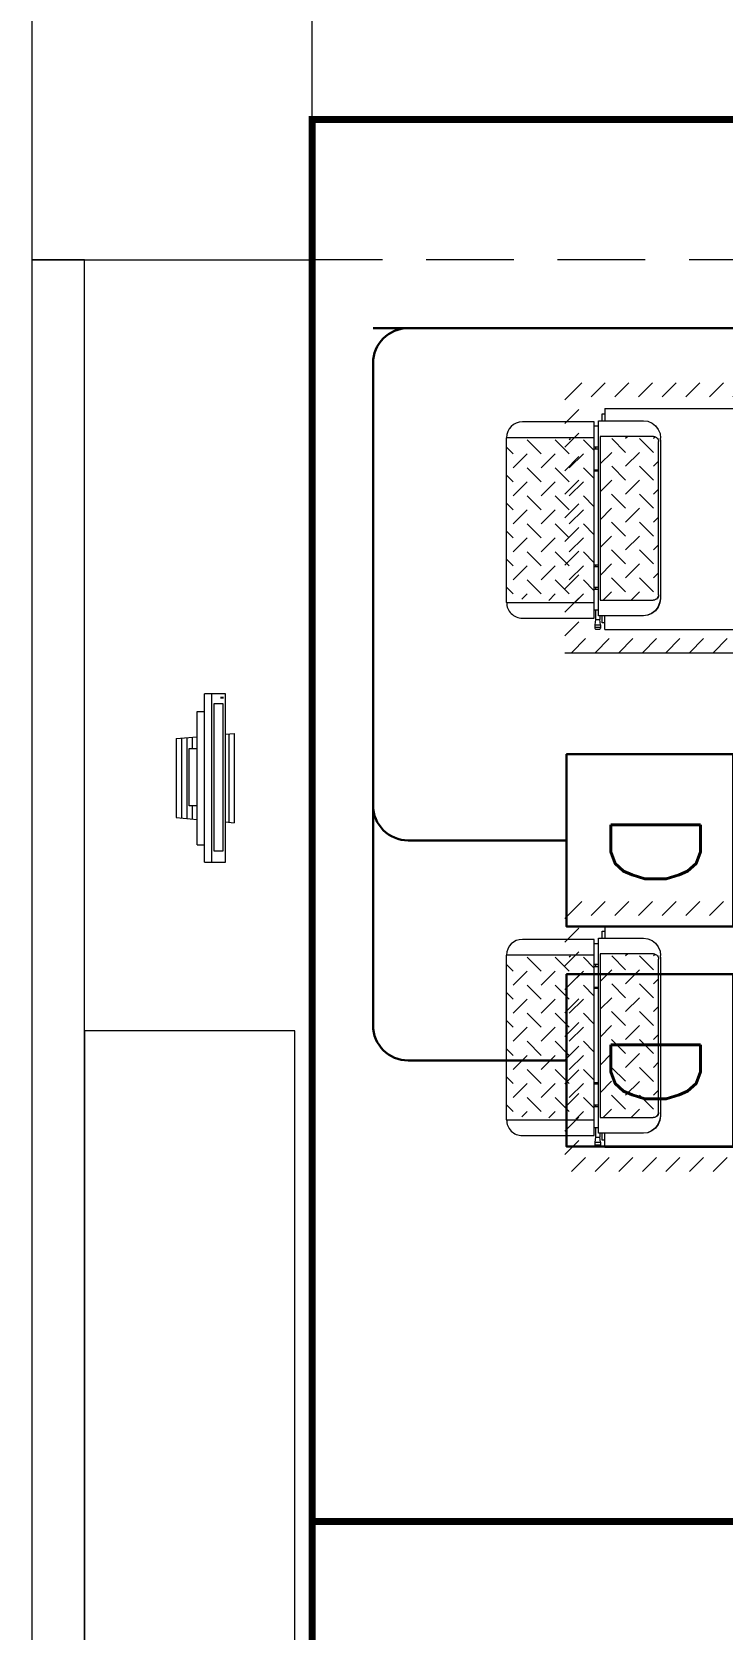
# Model space of a CAD drawing. Header units: metres. Extents: x -13621 to 152406, y -16073 to 22221.
# Drawn here: x 860 to 1056.9, y 2009.3 to 2465 of the extents above; entities that cross this region are included whole.
import ezdxf

# ---------------------------------------------------------------- set-up
doc = ezdxf.new("R2010")
doc.units = ezdxf.units.M
doc.header["$LTSCALE"] = 100
doc.header["$MEASUREMENT"] = 0
doc.linetypes.add('DOT2', pattern=[0.125, 0, -0.125])
doc.linetypes.add('HIDDEN', pattern=[0.375, 0.25, -0.125])
doc.layers.get('0').update_dxf_attribs({"color": 9, "lineweight": 9})
for name, color, linetype, lineweight in [('00', 9, 'Continuous', 9), ('01', 9, 'Continuous', 9), ('05', 9, 'Continuous', 9), ('06D', 9, 'Continuous', 9), ('20', 9, 'DOT2', 9), ('32-ekipman', 9, 'Continuous', 9), ('Data  Tavan', 170, 'Continuous', 30), ('E-DATA LIFT PRIZI', 7, 'Continuous', 30)]:
    doc.layers.add(name, color=color, linetype=linetype, lineweight=lineweight)
doc.styles.add('E-YAZI', font='txttw.shx')

# ---------------------------------------------------------------- blocks, each defined once
blk = doc.blocks.new('E-DATA LIFT PRIZI')
at = {"layer": 'E-DATA LIFT PRIZI', "color": 2}
blk.add_line((0, 0), (0, 41.99), dxfattribs=at)
blk.add_lwpolyline([(-24.58, 89.56), (24.58, 89.56), (24.58, 41.99), (-24.58, 41.99)], close=True, dxfattribs=at)
at = {"layer": 'E-DATA LIFT PRIZI', "color": 2, "style": 'E-YAZI', "width": 0.7}
blk.add_text('LIFT', height=30, dxfattribs=at).set_placement((-28.02, 104.21))
at = {"layer": 'E-DATA LIFT PRIZI', "color": 2, "style": 'E-YAZI'}
blk.add_text('D', height=25.6, dxfattribs=at).set_placement((-8.79, 54.59))
blk = doc.blocks.new('p-kolon_80x80')
blk.add_lwpolyline([(-40, -40), (40, -40), (40, 40), (-40, 40)], close=True)
blk = doc.blocks.new('2.bod.sitatik')
at = {"layer": '01'}
blk.add_blockref('p-kolon_80x80', (900, -6190), dxfattribs=at)
blk = doc.blocks.new('p-işyeri')
at = {"color": 0, "const_width": 2}
blk.add_lwpolyline([(200, 0), (200, 700), (-200, 700), (-200, 0)], close=True, dxfattribs=at)
blk = doc.blocks.new('p-birim')
blk.add_lwpolyline([(0, 0), (1, 0), (1, 1), (0, 1)], close=True)
blk = doc.blocks.new('A$C1069504C')
for p, q in [((0, 58), (60, 58)), ((54, 33), (6, 33)), ((6, 33), (6, 27)), ((6.86, 32.31), (7.3, 32.31)), ((6.86, 32.12), (7.3, 32.12)), ((6.86, 31.92), (7.3, 31.92)), ((17.48, 33), (17.25, 35.5)), ((17.25, 35.5), (42.75, 35.5)), ((17.39, 34), (42.61, 34)), ((42.52, 33), (42.75, 35.5)), ((54, 27), (54, 33)), ((6, 29), (54, 29)), ((6.86, 31.72), (7.3, 31.72)), ((54, 27), (6, 27)), ((11, 25), (11, 27)), ((49, 25), (11, 25)), ((18.75, 19), (18.2, 25)), ((18.34, 23.5), (21.55, 23.5)), ((37.89, 23.5), (41.66, 23.5)), ((41.25, 19), (41.8, 25)), ((49, 25), (49, 27)), ((18.48, 22), (41.52, 22)), ((18.61, 20.5), (41.39, 20.5)), ((18.75, 19), (41.25, 19))]:
    blk.add_line(p, q)
blk.add_lwpolyline([(8.75, 29.78), (8.75, 32.28), (50.9, 32.28), (50.9, 29.78)], close=True)
blk.add_lwpolyline([(37.89, 25), (37.89, 22.68), (21.55, 22.68), (21.55, 25)])
blk = doc.blocks.new('A$C0BA12839')
for p, q in [((108.37, 556.16), (108.37, 531.27)), ((108.37, 556.16), (155.37, 556.16)), ((110.78, 554.26), (112.68, 556.16)), ((118.78, 554.26), (120.68, 556.16)), ((126.78, 554.26), (128.68, 556.16)), ((136.68, 556.16), (134.78, 554.26)), ((142.78, 554.26), (144.68, 556.16)), ((150.78, 554.26), (152.68, 556.16)), ((155.37, 531.27), (155.37, 556.16)), ((256.01, 556.16), (256.01, 531.27)), ((256.01, 556.16), (303.01, 556.16)), ((258.42, 554.26), (260.32, 556.16)), ((266.42, 554.26), (268.32, 556.16)), ((274.42, 554.26), (276.32, 556.16)), ((284.32, 556.16), (282.42, 554.26)), ((290.42, 554.26), (292.32, 556.16)), ((298.42, 554.26), (300.32, 556.16)), ((303.01, 531.27), (303.01, 556.16)), ((103.87, 551.66), (103.87, 531.16)), ((110.78, 550.26), (109.26, 551.78)), ((118.78, 550.26), (114.78, 554.26)), ((126.78, 550.26), (122.78, 554.26)), ((134.78, 550.26), (130.78, 554.26)), ((142.78, 550.26), (138.78, 554.26)), ((150.78, 550.26), (146.78, 554.26)), ((159.87, 531.27), (159.87, 551.66)), ((251.51, 551.66), (251.51, 531.16)), ((258.42, 550.26), (256.9, 551.78)), ((266.42, 550.26), (262.42, 554.26)), ((274.42, 550.26), (270.42, 554.26)), ((282.42, 550.26), (278.42, 554.26)), ((290.42, 550.26), (286.42, 554.26)), ((298.42, 550.26), (294.42, 554.26)), ((307.51, 531.27), (307.51, 551.66)), ((110.78, 546.26), (114.78, 550.26)), ((118.78, 546.26), (122.78, 550.26)), ((126.78, 546.26), (130.78, 550.26)), ((138.78, 550.26), (134.78, 546.26)), ((142.78, 546.26), (146.78, 550.26)), ((150.78, 546.26), (154.78, 550.26)), ((258.42, 546.26), (262.42, 550.26)), ((266.42, 546.26), (270.42, 550.26)), ((274.42, 546.26), (278.42, 550.26)), ((286.42, 550.26), (282.42, 546.26)), ((290.42, 546.26), (294.42, 550.26)), ((298.42, 546.26), (302.42, 550.26)), ((110.78, 542.26), (108.93, 544.11)), ((118.78, 542.26), (114.78, 546.26)), ((126.78, 542.26), (122.78, 546.26)), ((134.78, 542.26), (130.78, 546.26)), ((142.78, 542.26), (138.78, 546.26)), ((150.78, 542.26), (146.78, 546.26)), ((258.42, 542.26), (256.56, 544.11)), ((266.42, 542.26), (262.42, 546.26)), ((274.42, 542.26), (270.42, 546.26)), ((282.42, 542.26), (278.42, 546.26)), ((290.42, 542.26), (286.42, 546.26)), ((298.42, 542.26), (294.42, 546.26)), ((110.78, 538.26), (114.78, 542.26)), ((118.78, 534.26), (114.78, 538.26)), ((118.78, 538.26), (122.78, 542.26)), ((126.78, 534.26), (122.78, 538.26)), ((126.78, 538.26), (130.78, 542.26)), ((134.78, 534.26), (130.78, 538.26)), ((138.78, 542.26), (134.78, 538.26)), ((142.78, 534.26), (138.78, 538.26)), ((142.78, 538.26), (146.78, 542.26)), ((150.78, 534.26), (146.78, 538.26)), ((150.78, 538.26), (154.78, 542.26)), ((155.08, 537.96), (154.78, 538.26)), ((258.42, 538.26), (262.42, 542.26)), ((266.42, 534.26), (262.42, 538.26)), ((266.42, 538.26), (270.42, 542.26)), ((274.42, 534.26), (270.42, 538.26)), ((274.42, 538.26), (278.42, 542.26)), ((282.42, 534.26), (278.42, 538.26)), ((286.42, 542.26), (282.42, 538.26)), ((290.42, 534.26), (286.42, 538.26)), ((290.42, 538.26), (294.42, 542.26)), ((298.42, 534.26), (294.42, 538.26)), ((298.42, 538.26), (302.42, 542.26)), ((302.72, 537.96), (302.42, 538.26)), ((110.78, 534.26), (108.59, 536.45)), ((111.68, 531.16), (114.78, 534.26)), ((119.68, 531.16), (122.78, 534.26)), ((127.68, 531.16), (130.78, 534.26)), ((138.78, 534.26), (135.68, 531.16)), ((143.68, 531.16), (146.78, 534.26)), ((151.68, 531.16), (154.78, 534.26)), ((258.42, 534.26), (256.23, 536.45)), ((259.32, 531.16), (262.42, 534.26)), ((267.32, 531.16), (270.42, 534.26)), ((275.32, 531.16), (278.42, 534.26)), ((286.42, 534.26), (283.32, 531.16)), ((291.32, 531.16), (294.42, 534.26)), ((299.32, 531.16), (302.42, 534.26)), ((100.78, 530.78), (100.78, 529.59)), ((101.98, 530.98), (100.98, 530.98)), ((101.97, 529.39), (100.98, 529.39)), ((101.18, 529.59), (101.18, 530.78)), ((101.98, 530.98), (101.97, 529.39)), ((101.97, 529.39), (103.47, 529.58)), ((103.47, 530.78), (101.98, 530.98)), ((102.56, 528.1), (102.56, 528.89)), ((102.56, 528.89), (104.55, 528.89)), ((106.14, 530.78), (103.47, 530.78)), ((103.47, 530.78), (103.47, 529.58)), ((104.55, 529.58), (103.47, 529.58)), ((103.87, 531.16), (159.87, 531.16)), ((104.54, 517.22), (104.55, 529.95)), ((104.55, 529.95), (160.22, 529.93)), ((106.14, 529.95), (106.14, 531.16)), ((109.02, 529.5), (109.01, 514.33)), ((155.75, 529.48), (109.02, 529.5)), ((112.1, 529.95), (112.1, 531.16)), ((112.7, 530.78), (112.1, 530.78)), ((112.7, 531.16), (112.7, 529.95)), ((119.37, 526.2), (116.07, 529.5)), ((118.67, 531.16), (118.67, 529.95)), ((118.96, 530.77), (118.67, 530.77)), ((118.96, 529.95), (118.96, 531.16)), ((127.32, 526.19), (124.02, 529.5)), ((135.27, 526.19), (131.97, 529.49)), ((143.23, 526.18), (139.93, 529.49)), ((145.81, 529.93), (145.81, 531.16)), ((146.11, 530.76), (145.81, 530.76)), ((146.11, 529.93), (146.11, 531.16)), ((151.18, 526.18), (147.88, 529.49)), ((152.07, 529.93), (152.07, 531.16)), ((152.67, 530.76), (152.07, 530.76)), ((152.67, 529.93), (152.67, 531.16)), ((155.74, 514.26), (155.75, 529.48)), ((158.63, 529.93), (158.63, 531.05)), ((159.87, 531.16), (159.87, 531.25)), ((160.22, 529.93), (160.22, 517.11)), ((160.22, 528.86), (162.21, 528.86)), ((162.21, 528.86), (162.21, 528.07)), ((248.42, 530.78), (248.42, 529.59)), ((249.61, 530.98), (248.62, 530.98)), ((249.61, 529.39), (248.62, 529.39)), ((248.82, 529.59), (248.82, 530.78)), ((249.61, 530.98), (249.61, 529.39)), ((251.1, 530.78), (249.61, 530.98)), ((249.61, 529.39), (251.1, 529.58)), ((250.2, 528.1), (250.2, 528.89)), ((250.2, 528.89), (252.19, 528.89)), ((253.78, 530.78), (251.1, 530.78)), ((251.1, 530.78), (251.1, 529.58)), ((252.19, 529.58), (251.1, 529.58)), ((251.51, 531.16), (307.51, 531.16)), ((252.18, 517.22), (252.19, 529.95)), ((252.19, 529.95), (307.86, 529.93)), ((253.78, 529.95), (253.78, 531.16)), ((256.66, 529.5), (256.65, 514.33)), ((303.39, 529.48), (256.66, 529.5)), ((259.74, 529.95), (259.74, 531.16)), ((260.34, 530.78), (259.74, 530.78)), ((260.34, 531.16), (260.34, 529.95)), ((267.01, 526.2), (263.7, 529.5)), ((266.3, 531.16), (266.3, 529.95)), ((266.6, 530.77), (266.3, 530.77)), ((266.6, 529.95), (266.6, 531.16)), ((274.96, 526.19), (271.66, 529.5)), ((282.91, 526.19), (279.61, 529.49)), ((290.87, 526.18), (287.57, 529.49)), ((293.44, 529.93), (293.45, 531.16)), ((293.74, 530.76), (293.45, 530.76)), ((293.74, 529.93), (293.74, 531.16)), ((298.82, 526.18), (295.52, 529.49)), ((299.71, 529.93), (299.71, 531.16)), ((300.31, 530.76), (299.71, 530.76)), ((300.3, 529.93), (300.31, 531.16)), ((303.38, 514.26), (303.39, 529.48)), ((306.27, 529.93), (306.27, 531.05)), ((307.51, 531.16), (307.51, 531.25)), ((307.86, 529.93), (307.85, 517.11)), ((307.86, 528.86), (309.85, 528.86)), ((309.85, 528.86), (309.85, 528.07)), ((100.6, 528.1), (100.6, 28.07)), ((100.6, 528.1), (104.55, 528.1)), ((111.41, 526.2), (109.02, 528.6)), ((111.41, 522.22), (115.39, 526.2)), ((119.37, 522.22), (123.34, 526.19)), ((127.32, 522.22), (131.3, 526.19)), ((139.25, 526.19), (135.27, 522.21)), ((143.23, 522.21), (147.21, 526.18)), ((151.18, 522.2), (155.16, 526.18)), ((160.22, 528.07), (163.73, 528.07)), ((163.73, 528.1), (163.73, 28.1)), ((248.24, 528.1), (248.24, 30.68)), ((248.24, 528.1), (252.18, 528.1)), ((259.05, 526.2), (256.66, 528.6)), ((259.05, 522.22), (263.03, 526.2)), ((267, 522.22), (270.98, 526.19)), ((274.96, 522.22), (278.94, 526.19)), ((286.89, 526.19), (282.91, 522.21)), ((290.86, 522.21), (294.84, 526.18)), ((298.82, 522.2), (302.8, 526.18)), ((307.86, 528.07), (311.37, 528.07)), ((311.37, 528.1), (311.37, 28.1)), ((111.41, 518.25), (109.02, 520.64)), ((119.36, 518.24), (115.39, 522.22)), ((127.32, 518.24), (123.34, 522.22)), ((135.27, 518.24), (131.3, 522.21)), ((143.22, 518.23), (139.25, 522.21)), ((151.18, 518.23), (147.2, 522.21)), ((155.74, 521.61), (155.16, 522.2)), ((259.05, 518.25), (256.66, 520.64)), ((267, 518.24), (263.03, 522.22)), ((274.96, 518.24), (270.98, 522.22)), ((282.91, 518.24), (278.93, 522.21)), ((290.86, 518.23), (286.89, 522.21)), ((298.82, 518.23), (294.84, 522.21)), ((303.38, 521.61), (302.79, 522.2)), ((104.71, 515.96), (104.54, 517.22)), ((111.41, 514.27), (115.39, 518.24)), ((119.36, 514.27), (123.34, 518.24)), ((127.32, 514.26), (131.29, 518.24)), ((139.25, 518.23), (135.27, 514.26)), ((143.22, 514.25), (147.2, 518.23)), ((151.18, 514.25), (155.16, 518.23)), ((252.35, 515.96), (252.18, 517.22)), ((259.05, 514.27), (263.02, 518.24)), ((267, 514.27), (270.98, 518.24)), ((274.95, 514.26), (278.93, 518.24)), ((286.89, 518.23), (282.91, 514.26)), ((290.86, 514.25), (294.84, 518.23)), ((298.81, 514.25), (302.79, 518.23)), ((109.05, 514), (109.01, 514.33)), ((154.75, 512.2), (109.51, 512.24)), ((110.5, 512.82), (154.25, 512.79)), ((116.84, 512.81), (115.39, 514.27)), ((124.79, 512.81), (123.34, 514.26)), ((132.75, 512.8), (131.29, 514.26)), ((140.7, 512.8), (139.25, 514.26)), ((148.65, 512.8), (147.2, 514.25)), ((154.75, 512.2), (155.24, 512.22)), ((155.64, 513.76), (155.15, 514.25)), ((156.53, 512.38), (155.24, 512.22)), ((256.69, 514), (256.65, 514.33)), ((302.38, 512.2), (257.15, 512.24)), ((258.14, 512.82), (301.89, 512.79)), ((264.48, 512.81), (263.02, 514.27)), ((272.43, 512.81), (270.98, 514.26)), ((280.38, 512.8), (278.93, 514.26)), ((288.34, 512.8), (286.88, 514.26)), ((296.29, 512.8), (294.84, 514.25)), ((302.38, 512.2), (302.88, 512.22)), ((303.28, 513.76), (302.79, 514.25)), ((304.17, 512.38), (302.88, 512.22))]:
    blk.add_line(p, q)
for points in [[(109.51, 512.24), (108.22, 512.41), (107.02, 512.9), (106, 513.68), (105.21, 514.69), (104.71, 515.87), (104.54, 517.14)], [(109.51, 512.24), (108.22, 512.49), (107.02, 512.98), (106, 513.76), (105.21, 514.78), (104.71, 515.96)], [(160.22, 517.11), (160.05, 515.84), (159.55, 514.66), (158.76, 513.65), (157.73, 512.87), (156.53, 512.38)], [(257.15, 512.24), (255.86, 512.41), (254.66, 512.9), (253.63, 513.68), (252.84, 514.69), (252.35, 515.87), (252.18, 517.14)], [(257.15, 512.24), (255.86, 512.49), (254.66, 512.98), (253.63, 513.76), (252.84, 514.78), (252.35, 515.96)], [(307.85, 517.11), (307.68, 515.84), (307.19, 514.66), (306.4, 513.65), (305.37, 512.87), (304.17, 512.38)], [(110.5, 512.82), (110.17, 512.85), (109.86, 512.96), (109.57, 513.14), (109.34, 513.37), (109.16, 513.65), (109.05, 513.96), (109.01, 514.29)], [(110.5, 512.86), (110.17, 512.9), (109.86, 513), (109.57, 513.18), (109.34, 513.41), (109.16, 513.69), (109.05, 514)], [(155.74, 514.26), (155.7, 513.94), (155.59, 513.63), (155.42, 513.35), (155.18, 513.11), (154.9, 512.94), (154.58, 512.83), (154.25, 512.79)], [(258.14, 512.82), (257.81, 512.85), (257.5, 512.96), (257.21, 513.14), (256.98, 513.37), (256.8, 513.65), (256.69, 513.96), (256.65, 514.29)], [(258.14, 512.86), (257.81, 512.9), (257.5, 513), (257.21, 513.18), (256.98, 513.41), (256.8, 513.69), (256.69, 514)], [(303.38, 514.26), (303.34, 513.94), (303.23, 513.63), (303.05, 513.35), (302.82, 513.11), (302.53, 512.94), (302.22, 512.83), (301.89, 512.79)]]:
    blk.add_lwpolyline(points)
for centre, radius, start, end in [((108.37, 551.66), 4.5, 90, 180), ((155.37, 551.66), 4.5, 0, 90), ((256.01, 551.66), 4.5, 90, 180), ((303.01, 551.66), 4.5, 0, 90), ((100.98, 530.78), 0.199, 0, 179.9716), ((100.98, 529.59), 0.199, 179.9716, 0), ((248.62, 530.78), 0.199, 0, 179.9716), ((248.62, 529.59), 0.199, 179.9716, 0)]:
    blk.add_arc(centre, radius, start, end)
blk = doc.blocks.new('500nt')
at = {"xscale": 10, "yscale": 10, "zscale": 10}
blk.add_blockref('A$C0BA12839', (-2723595.2, -2279712.9), dxfattribs=at)
blk = doc.blocks.new('p-lift_')
at = {"lineweight": 0}
h = blk.add_hatch(dxfattribs=at)
h.set_pattern_fill('ANSI31', color=256, scale=15, style=0)
h.set_pattern_definition([(45, (-7704.44, -8389.55), (-33.67596, 33.67596), [])])
h.paths.add_polyline_path([(0, -4417.7), (0, -3647.7), (-5230, -3647.7), (-5230, -4417.7)])
h.paths.add_polyline_path([(-40, -4377.7), (-40, -3687.7), (-5190, -3687.7), (-5190, -4377.7)], flags=16)
h = blk.add_hatch(dxfattribs=at)
h.set_pattern_fill('ANSI31', color=256, scale=15, style=0)
h.set_pattern_definition([(45, (-7704.44, -9869.55), (-33.67596, 33.67596), [])])
h.paths.add_polyline_path([(0, -5897.7), (0, -5127.7), (-5230, -5127.7), (-5230, -5897.7)])
h.paths.add_polyline_path([(-40, -5857.7), (-40, -5167.7), (-5190, -5167.7), (-5190, -5857.7)], flags=16)
blk.add_line((0, -5127.7), (-5230, -5127.7), dxfattribs=at)
at = {"rotation": 270}
blk.add_blockref('500nt', (2274317, -2726306.2), dxfattribs=at)
at = {"xscale": 10, "yscale": 10, "zscale": 10, "rotation": 89.9999999999999}
blk.add_blockref('A$C1069504C', (1298.1, -5069.9), dxfattribs=at)
blk = doc.blocks.new('2.bod.Mimari')
at = {"layer": '00'}
blk.add_lwpolyline([(875, -6230), (860, -6230), (860, -6950), (875, -6950)], close=True, dxfattribs=at)
at = {"layer": '20', "linetype": 'HIDDEN'}
blk.add_lwpolyline([(940, -6950), (1560, -6950), (1560, -6230), (940, -6230)], close=True, dxfattribs=at)
at = {"layer": '05', "xscale": 60, "yscale": 500}
blk.add_blockref('p-birim', (875, -6950), dxfattribs=at)
at = {"layer": '06D', "color": 89, "linetype": 'HIDDEN', "true_color": 0x2e4d23, "rotation": 90}
for p in [(1640, -6390), (1640, -6790)]:
    blk.add_blockref('p-işyeri', p, dxfattribs=at)
at = {"layer": '32-ekipman', "xscale": 0.1, "yscale": 0.1, "zscale": 0.1, "rotation": 180}
blk.add_blockref('p-lift_', (1012, -6854.88), dxfattribs=at)

msp = doc.modelspace()

# ---------------------------------------------------------------- linework, layer by layer
at = {"layer": 'Data  Tavan'}
for p, q in [((957.33, 2380.49), (970.02, 2380.49)), ((1649.49, 2380.49), (967.33, 2380.49)), ((957.33, 2215.09), (957.33, 2370.49)), ((957.33, 2244.33), (957.33, 2364.26)), ((970.56, 2234.33), (967.33, 2234.33)), ((957.33, 2224.33), (957.33, 2181.55)), ((970.56, 2171.55), (967.33, 2171.55))]:
    msp.add_line(p, q, dxfattribs=at)
for centre, start, end in [((967.33, 2370.49), 90, 180), ((967.33, 2244.33), 180, 270), ((967.33, 2224.33), 90, 90), ((967.33, 2181.55), 180, 270), ((967.33, 2161.55), 90, 90)]:
    msp.add_arc(centre, 10, start, end, dxfattribs=at)

# ---------------------------------------------------------------- block references
for name in ['2.bod.sitatik', '2.bod.Mimari']:
    msp.add_blockref(name, (0, 8630))
at = {"layer": 'E-DATA LIFT PRIZI', "color": 1, "rotation": 270}
for p in [(970.56, 2234.33), (970.56, 2171.55)]:
    msp.add_blockref('E-DATA LIFT PRIZI', p, dxfattribs=at)

doc.saveas('drawing.dxf')
